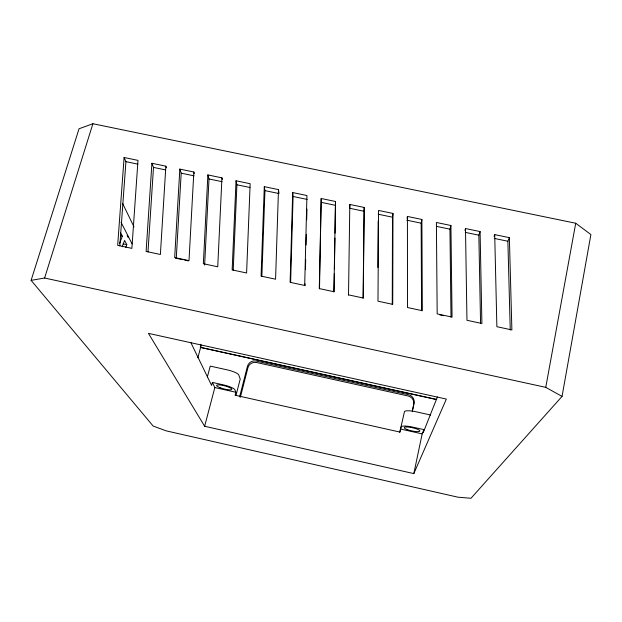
<?xml version="1.0" encoding="UTF-8"?>
<svg xmlns="http://www.w3.org/2000/svg" width="622" height="622" viewBox="0 0 622 622"><rect width="100%" height="100%" fill="white"/><g stroke="black" fill="none" stroke-linecap="round" stroke-linejoin="round"><path stroke-width="0.93" d="M392.257 304.485L392.498 217.202L392.972 213.439L378.557 210.438L377.982 301.188L392.731 304.352L392.972 213.439M377.865 267.468L378.16 220.997M363.061 298.218L364.173 207.445L349.821 204.459L349.719 208.284L363.948 211.255M364.173 207.445L363.256 298.024L348.569 294.875M348.514 295.092L349.821 204.459M335.491 201.481L333.913 291.726L319.28 288.585L321.193 198.504L335.491 201.481L335.025 233.25M333.998 291.982L334.317 273.688M334.403 268.875L334.939 238.063M319.506 288.841L321.193 198.504M305.052 285.739L305.099 283.795M305.464 269.248L305.705 259.553M306.063 245.006L306.327 234.338M306.693 219.791L306.957 209.124M292.69 192.571L290.116 282.326L304.687 285.459L306.934 195.533L292.69 192.571L293.086 196.49L290.622 282.637M278.485 189.617L275.577 279.208L261.077 276.098L264.303 186.662L278.485 189.617L278.998 193.551L264.941 190.62L264.303 186.662M261.854 276.463L264.941 190.62M236.033 180.784L232.154 269.894L246.6 272.988L250.153 183.723L236.033 180.784L236.912 184.781L233.211 270.313M221.945 177.853L217.739 266.799L203.355 263.712L207.88 174.922L221.945 177.853L222.342 179.455M204.63 265.127L208.992 178.965L207.88 174.922M193.846 171.999L189.002 260.626L174.673 257.555L179.836 169.091L193.846 171.999L194.336 173.631M176.275 258.068L181.189 173.173L179.836 169.091M165.864 166.183L160.383 254.484L146.116 251.428L151.916 163.275L165.864 166.183L166.447 167.823M147.982 251.996L153.502 167.404L151.916 163.275M124.097 157.49L117.675 245.325L131.88 248.372L137.991 160.383L124.097 157.49L125.924 161.658L119.805 245.915M407.115 218.314L407.418 216.448L421.887 219.457L422.33 310.705L407.511 307.525L407.418 216.448M562.047 396.401L590.9 234.556L575.723 223.244L92.903 123.731L79.041 128.77L31.1 280.367L153.144 426.047L166.245 430.875L457.893 497.18L470.986 498.269L562.047 396.401L545.758 387.35L44.605 278.018L31.1 280.367M545.758 387.35L575.723 223.244M421.568 310.806L421.164 223.174L421.887 219.457M413.817 473.606L446.347 399.067L148.433 333.361L204.646 426.257L413.817 473.606L422.175 433.876L423.862 429.6L412.814 427.135A11.196 2.27 12.3 0 0 401.143 427.019L399.892 432.065L235.124 395.211L235.886 392.257L234.805 389.597A11.025 2.208 14.4 0 0 223.119 384.816L212.39 382.421L211.597 385.43L190.853 342.567M423.862 429.6L423.209 432.687L437.398 396.953M412.3 411.033L413.708 404.44A7.277 7.06 17.6 0 0 408.094 395.973L256.583 362.502A7.176 6.928 -16.5 0 0 247.921 367.726L240.356 397.225M412.285 411.694L414.104 403.18A7.316 7.091 17.4 0 0 408.452 394.675L256.171 361.048A7.215 6.959 -16.5 0 0 247.455 366.296L239.618 396.859M399.744 432.313L404.417 411.85A11.157 2.41 12.2 0 1 416.087 411.787L430.649 415.022M235.932 395.678L240.232 379L238.646 374.716A10.986 2.356 14.5 0 0 227.038 369.833L210.244 366.101L207.383 376.878M204.646 426.257L214.831 387.553L212.39 382.421M451.004 317.127L449.947 229.168L450.927 225.498L436.395 222.474L437.173 313.892L452.054 317.08L450.927 225.498M197.85 357.774L201.116 345.669M464.937 230.358L465.489 228.531L480.083 231.563L481.902 323.487L466.966 320.283L465.489 228.531M44.605 278.018L92.903 123.731M480.565 323.471L478.847 235.194L480.083 231.563M125.768 247.362L126.779 244.633L124.571 240.434L122.223 246.771M119.634 243.342L122.316 236.142L120.396 232.496M494.023 236.414L494.708 234.611L509.364 237.658L511.883 329.924L496.877 326.698L494.708 234.611M510.25 329.994L507.871 241.243L509.364 237.658M125.924 161.658L137.859 164.146M153.502 167.404L165.491 169.899M181.189 173.173L194.157 175.87M208.992 178.965L222.007 181.678M236.912 184.781L249.982 187.502M293.086 196.49L307.198 199.429M321.341 202.375L335.515 205.33M378.207 214.225L392.498 217.202M406.811 220.18L421.164 223.174M436.434 226.354L449.947 229.168M465.287 232.364L478.847 235.194M494.249 238.405L507.871 241.243M120.419 235.738L122.316 236.142M123.07 243.84L126.779 244.633M175.381 258.122L182.86 259.724M184.726 260.128L188.466 260.929M439.777 314.872L443.572 315.688M200.245 347.27L436.737 399.472M200.338 347.426L436.636 399.588M214.831 387.553L235.886 392.257M400.537 429.04L422.175 433.876M127.168 235.536L128.054 237.262M121.049 222.279L132.097 243.894M122.565 203.363L134.01 226.906M200.471 344.261A10.177 2.348 15.1 0 1 200.44 346.104M220.032 387.7A7.876 1.578 14.4 0 0 231.858 389.341A7.876 1.578 14.4 0 0 220.818 385.072A7.876 1.578 14.4 0 0 220.032 387.7M406.967 429.491A8 1.617 12.3 0 0 419.764 431.225A8 1.617 12.3 0 0 409.517 427.205A8 1.617 12.3 0 0 406.967 429.491"/></g></svg>
